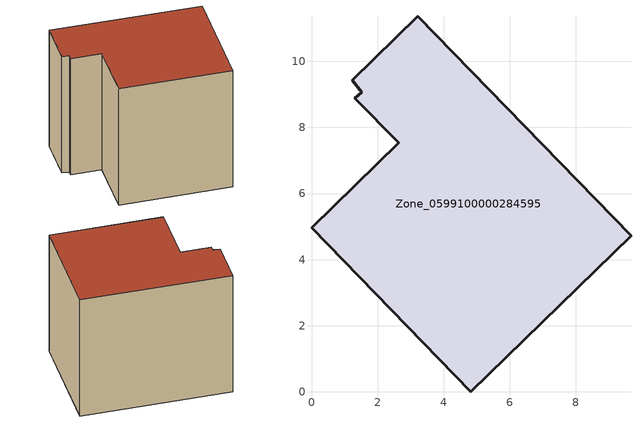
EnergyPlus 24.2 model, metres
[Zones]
Zone_0599100000284595
 floor ground (C_G): 1.23,9.43 3.22,11.37 9.67,4.73 4.82,0 0,4.96 2.64,7.53 1.31,8.88 1.52,9.07 z0
 wall outside (C_F): 9.67,4.73 3.22,11.37 1.23,9.43 1.52,9.07 1.31,8.88 2.64,7.53 0,4.96 4.82,0 9.67,4.73 z0:8.31
 roof outside (C_R): 3.22,11.37 1.23,9.43 1.52,9.07 1.31,8.88 2.64,7.53 0,4.96 4.82,0 9.67,4.73 z8.31
[BUILDING]
Pand.0599100000284595: North Axis=0; Terrain=City; Loads Convergence Tolerance Value=0.04; Temperature Convergence Tolerance Value=0.4; Solar Distribution=FullExterior; Maximum Number of Warmup Days=25; Minimum Number of Warmup Days=1
[Site:Location]
Rotterdam.The.Hague.AP_ZH_NLD Design_Conditions: Latitude=51.96; Longitude=4.45; Time Zone=1; Elevation=-4.5
[SITE:GROUNDTEMPERATURE:BUILDINGSURFACE]
18, 18, 18, 18, 18, 18, 18, 18, 18, 18, 18, 18
[MATERIAL] Thermal Absorptance=0.9; Solar Absorptance=0.7; Visible Absorptance=0.7
Name | Roughness | Thickness | Conductivity | Density | Specific Heat
G.TC.1975-1991 | MediumSmooth | 0.15 | 0.288461 | 540 | 1210
F.TC.1975-1991 | Rough | 0.3 | 0.230769 | 1920 | 840
R.TC.1975-1991 | MediumRough | 0.2 | 0.153846 | 1500 | 1000
[CONSTRUCTION]
C_G: G.TC.1975-1991
C_F: F.TC.1975-1991
C_R: R.TC.1975-1991
[ZONE]
Zone_0599100000284595: Type=1; Multiplier=1; Ceiling Height=Autocalculate; Volume=Autocalculate; Floor Area=autocalculate; Part of Total Floor Area=Yes
[ZONEINFILTRATION:DESIGNFLOWRATE]
Infil_Zone_0599100000284595: Zone or ZoneList or Space or SpaceList=Zone_0599100000284595; Schedule=AlwaysOn; Design Flow Rate Calculation Method=Flow/Area; Flow Rate per Floor Area=0.003; Constant Term Coefficient=1; Temperature Term Coefficient=0; Velocity Term Coefficient=0; Velocity Squared Term Coefficient=0
[HVACTEMPLATE:ZONE:IDEALLOADSAIRSYSTEM]
Zone_0599100000284595: Maximum Heating Supply Air Temperature=50; Minimum Cooling Supply Air Temperature=13; Maximum Heating Supply Air Humidity Ratio=0.0156; Minimum Cooling Supply Air Humidity Ratio=0.0077; Heating Limit=NoLimit; Cooling Limit=NoLimit; Dehumidification Control Type=ConstantSensibleHeatRatio; Cooling Sensible Heat Ratio=0.7; Dehumidification Setpoint=60; Humidification Control Type=None; Humidification Setpoint=30; Outdoor Air Method=None; Outdoor Air Flow Rate per Person=0.00944; Outdoor Air Flow Rate per Zone Floor Area=0; Outdoor Air Flow Rate per Zone=0; Demand Controlled Ventilation Type=None; Outdoor Air Economizer Type=NoEconomizer; Heat Recovery Type=None; Sensible Heat Recovery Effectiveness=0.7; Latent Heat Recovery Effectiveness=0.65
[ZONECONTROL:THERMOSTAT]
ThermostatControl_Zone_0599100000284595: Zone or ZoneList=Zone_0599100000284595; Control Type Schedule=DualSetpointControlType; Control 1=Thermostat_Zone_0599100000284595; Temperature Difference Between Cutout And Setpoint=0
[THERMOSTATSETPOINT:DUALSETPOINT]
Thermostat_Zone_0599100000284595: Heating Setpoint Temperature Schedule=HeatingSetpoint_Zone_0599100000284595; Cooling Setpoint Temperature Schedule=CoolingSetpoint_Zone_0599100000284595
[SCHEDULE:COMPACT]
HeatingSetpoint_Zone_0599100000284595: Through: 12/31, For: AllDays, Until: 24:00, 21
CoolingSetpoint_Zone_0599100000284595: Through: 12/31, For: AllDays, Until: 24:00, 24
DualSetpointControlType: Through: 12/31, For: AllDays, Until: 24:00, 4
AlwaysOn: Through: 12/31, For: AllDays, Until: 24:00, 1
